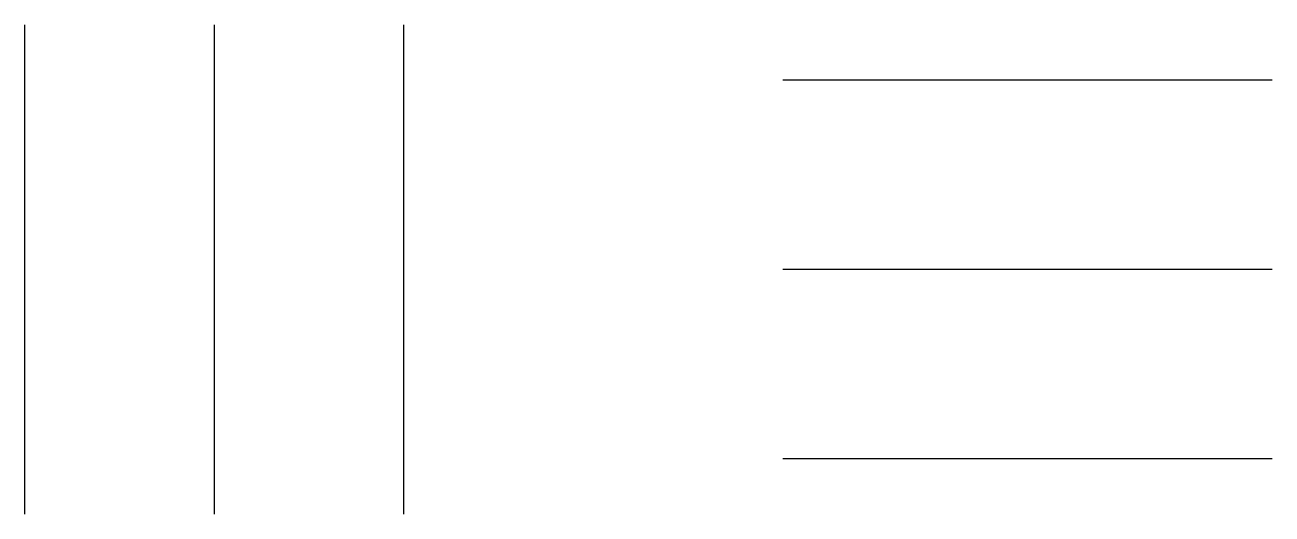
# Model space of a CAD drawing. Header units: inches. Extents: x -0.126 to 0.137, y -0.052 to 0.052.
import ezdxf

# ---------------------------------------------------------------- set-up
doc = ezdxf.new("R2010")
doc.units = ezdxf.units.IN
doc.header["$MEASUREMENT"] = 0

# ---------------------------------------------------------------- blocks, each defined once
blk = doc.blocks.new('UTILITY-GRAIN SYMBOL-02')
at = {"color": 4}
for p, q in [((-0.0399, -0.05152), (-0.0399, 0.05152)), ((0, -0.05152), (0, 0.05152)), ((0.0399, -0.05152), (0.0399, 0.05152))]:
    blk.add_line(p, q, dxfattribs=at)

msp = doc.modelspace()

# ---------------------------------------------------------------- block references
msp.add_blockref('UTILITY-GRAIN SYMBOL-02', (-0.08561, 0))
at = {"rotation": 90}
msp.add_blockref('UTILITY-GRAIN SYMBOL-02', (0.08561, 0), dxfattribs=at)

doc.saveas('drawing.dxf')
